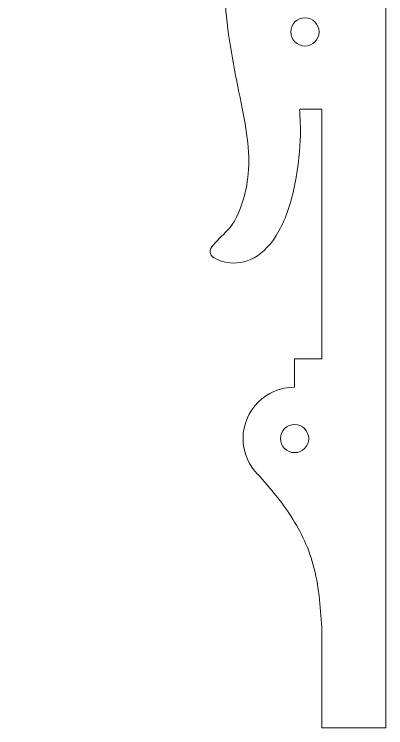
# Model space of a CAD drawing. Header units: centimetres. Extents: x -9.9 to 31.1, y -6.7 to 14.3.
# Drawn here: x 29.044 to 31.127, y -5.111 to -1.109 of the extents above; entities that cross this region are included whole.
import ezdxf

# ---------------------------------------------------------------- set-up
doc = ezdxf.new("R2010")
doc.units = ezdxf.units.CM
doc.header["$MEASUREMENT"] = 0
doc.layers.add('Layer 1', color=7, linetype='Continuous')

msp = doc.modelspace()

# ---------------------------------------------------------------- linework, layer by layer
at = {"layer": 'Layer 1', "lineweight": 9}
for centre in [(30.674, -1.208), (30.616, -3.489)]:
    msp.add_ellipse(centre, major_axis=(0, 0.079), ratio=1, dxfattribs=at)
for points, knots in [([(29.044, 9.695), (29.044, 9.695), (31.127, 9.695), (31.127, 9.695), (31.127, 9.695), (31.127, 9.695), (31.127, -5.111), (31.127, -5.111), (31.127, -5.111), (31.127, -5.111), (30.769, -5.111), (30.769, -5.111)], [0, 0, 0, 0, 0.25, 0.25, 0.25, 0.25, 0.5, 0.5, 0.5, 0.5, 1, 1, 1, 1]), ([(30.645, -0.77), (30.645, -0.671), (30.645, -0.573), (30.631, -0.498), (30.631, -0.498), (30.617, -0.423), (30.59, -0.373), (30.553, -0.353), (30.553, -0.353), (30.516, -0.333), (30.469, -0.343), (30.423, -0.375), (30.423, -0.375), (30.377, -0.407), (30.331, -0.461), (30.293, -0.554), (30.293, -0.554), (30.255, -0.646), (30.224, -0.777), (30.223, -0.936), (30.223, -0.936), (30.222, -1.095), (30.252, -1.282), (30.285, -1.452), (30.285, -1.452), (30.318, -1.622), (30.355, -1.775), (30.359, -1.907), (30.359, -1.907), (30.363, -2.039), (30.333, -2.151), (30.302, -2.223), (30.302, -2.223), (30.271, -2.294), (30.237, -2.325), (30.205, -2.356), (30.205, -2.356), (30.172, -2.387), (30.14, -2.418), (30.142, -2.443), (30.142, -2.443), (30.143, -2.468), (30.178, -2.488), (30.221, -2.498), (30.221, -2.498), (30.265, -2.508), (30.318, -2.508), (30.369, -2.485), (30.369, -2.485), (30.421, -2.462), (30.471, -2.417), (30.513, -2.35), (30.513, -2.35), (30.555, -2.284), (30.588, -2.196), (30.61, -2.099), (30.61, -2.099), (30.632, -2.002), (30.643, -1.895), (30.647, -1.817), (30.647, -1.817), (30.651, -1.739), (30.647, -1.691), (30.643, -1.643)], [0, 0, 0, 0, 0.0588235, 0.0588235, 0.0588235, 0.0588235, 0.1176471, 0.1176471, 0.1176471, 0.1176471, 0.1764706, 0.1764706, 0.1764706, 0.1764706, 0.2352941, 0.2352941, 0.2352941, 0.2352941, 0.2941176, 0.2941176, 0.2941176, 0.2941176, 0.3529412, 0.3529412, 0.3529412, 0.3529412, 0.4117647, 0.4117647, 0.4117647, 0.4117647, 0.4705882, 0.4705882, 0.4705882, 0.4705882, 0.5294118, 0.5294118, 0.5294118, 0.5294118, 0.5882353, 0.5882353, 0.5882353, 0.5882353, 0.6470588, 0.6470588, 0.6470588, 0.6470588, 0.7058824, 0.7058824, 0.7058824, 0.7058824, 0.7647059, 0.7647059, 0.7647059, 0.7647059, 0.8235294, 0.8235294, 0.8235294, 0.8235294, 0.8823529, 0.8823529, 0.8823529, 0.8823529, 1, 1, 1, 1]), ([(30.769, -3.042), (30.769, -3.042), (30.616, -3.042), (30.616, -3.042), (30.616, -3.042), (30.616, -3.042), (30.616, -3.201), (30.616, -3.201)], [0, 0, 0, 0, 0.3333333, 0.3333333, 0.3333333, 0.3333333, 1, 1, 1, 1]), ([(30.41, -3.691), (30.359, -3.639), (30.327, -3.568), (30.327, -3.489), (30.327, -3.489), (30.327, -3.33), (30.456, -3.201), (30.615, -3.201)], [0, 0, 0, 0, 0.3333333, 0.3333333, 0.3333333, 0.3333333, 1, 1, 1, 1]), ([(30.769, -4.549), (30.76, -4.428), (30.751, -4.308), (30.721, -4.199), (30.721, -4.199), (30.691, -4.09), (30.641, -3.993), (30.586, -3.91), (30.586, -3.91), (30.531, -3.827), (30.471, -3.759), (30.411, -3.691)], [0, 0, 0, 0, 0.25, 0.25, 0.25, 0.25, 0.5, 0.5, 0.5, 0.5, 1, 1, 1, 1])]:
    msp.add_open_spline(points, degree=3, knots=knots, dxfattribs=at)
for points in [[(30.769, -1.642), (30.769, -1.642), (30.645, -1.642), (30.645, -1.642)], [(30.769, -1.643), (30.769, -1.643), (30.769, -3.043), (30.769, -3.043)], [(30.769, -4.549), (30.769, -4.549), (30.769, -5.111), (30.769, -5.111)]]:
    msp.add_open_spline(points, degree=3, dxfattribs=at)

doc.saveas('drawing.dxf')
